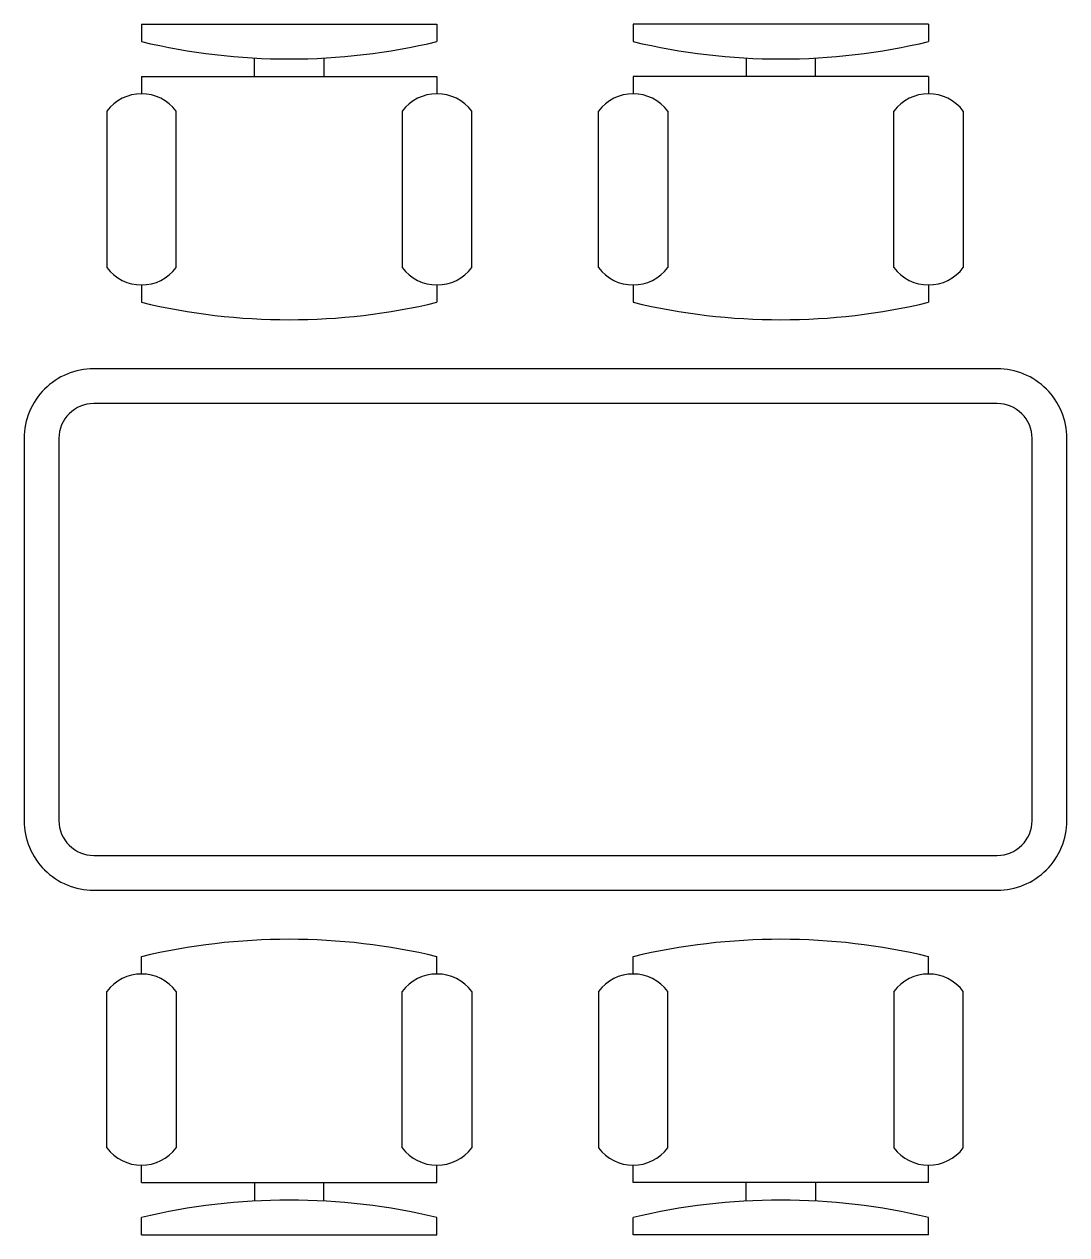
# Model space of a CAD drawing. Header units: inches. Extents: x 6.67 to 8.17, y 15.09 to 16.83.
import ezdxf

# ---------------------------------------------------------------- set-up
doc = ezdxf.new("R2010")
doc.units = ezdxf.units.IN
doc.header["$MEASUREMENT"] = 0

msp = doc.modelspace()

# ---------------------------------------------------------------- linework, layer by layer
at = {"linetype": 'Continuous'}
for p, q in [((6.8437, 16.8308), (6.8437, 16.8058)), ((6.8437, 16.8308), (7.2687, 16.8308)), ((7.2687, 16.8308), (7.2687, 16.8058)), ((7.551, 16.8308), (7.551, 16.8058)), ((7.976, 16.8308), (7.551, 16.8308)), ((7.976, 16.8308), (7.976, 16.8058)), ((7.0062, 16.7558), (7.0062, 16.7824)), ((7.1062, 16.7818), (7.1062, 16.7558)), ((7.7135, 16.7818), (7.7135, 16.7558)), ((7.8135, 16.7558), (7.8135, 16.7824)), ((6.8437, 16.7558), (6.8437, 16.7308)), ((6.8437, 16.7558), (7.2687, 16.7558)), ((7.2687, 16.7558), (7.2687, 16.7308)), ((7.551, 16.7558), (7.551, 16.7308)), ((7.976, 16.7558), (7.551, 16.7558)), ((7.976, 16.7558), (7.976, 16.7308)), ((6.7937, 16.7058), (6.7937, 16.4808)), ((6.8937, 16.4808), (6.8937, 16.7058)), ((7.2187, 16.7058), (7.2187, 16.4808)), ((7.3187, 16.4808), (7.3187, 16.7058)), ((7.501, 16.4808), (7.501, 16.7058)), ((7.601, 16.7058), (7.601, 16.4808)), ((7.926, 16.4808), (7.926, 16.7058)), ((8.026, 16.7058), (8.026, 16.4808)), ((6.8437, 16.4558), (6.8437, 16.4308)), ((7.2687, 16.4558), (7.2687, 16.4308)), ((7.551, 16.4558), (7.551, 16.4308)), ((7.976, 16.4558), (7.976, 16.4308)), ((6.8437, 15.4648), (6.8437, 15.4898)), ((7.2687, 15.4648), (7.2687, 15.4898)), ((7.551, 15.4648), (7.551, 15.4898)), ((7.976, 15.4648), (7.976, 15.4898)), ((6.7937, 15.2148), (6.7937, 15.4398)), ((6.8937, 15.4398), (6.8937, 15.2148)), ((7.2187, 15.2148), (7.2187, 15.4398)), ((7.3187, 15.4398), (7.3187, 15.2148)), ((7.501, 15.4398), (7.501, 15.2148)), ((7.601, 15.2148), (7.601, 15.4398)), ((7.926, 15.4398), (7.926, 15.2148)), ((8.026, 15.2148), (8.026, 15.4398)), ((6.8437, 15.1648), (6.8437, 15.1898)), ((7.2687, 15.1648), (7.2687, 15.1898)), ((7.551, 15.1648), (7.551, 15.1898)), ((7.976, 15.1648), (7.976, 15.1898)), ((6.8437, 15.1648), (7.2687, 15.1648)), ((7.0062, 15.1648), (7.0062, 15.1382)), ((7.1062, 15.1387), (7.1062, 15.1648)), ((7.976, 15.1648), (7.551, 15.1648)), ((7.7135, 15.1387), (7.7135, 15.1648)), ((7.8135, 15.1648), (7.8135, 15.1382)), ((6.8437, 15.0898), (6.8437, 15.1148)), ((7.2687, 15.0898), (7.2687, 15.1148)), ((7.551, 15.0898), (7.551, 15.1148)), ((7.976, 15.0898), (7.976, 15.1148)), ((6.8437, 15.0898), (7.2687, 15.0898)), ((7.976, 15.0898), (7.551, 15.0898))]:
    msp.add_line(p, q, dxfattribs=at)
for points in [[(6.7749, 15.5853), (8.0749, 15.5853, 0.414214), (8.1749, 15.6853), (8.1749, 16.2353, 0.414214), (8.0749, 16.3353), (6.7749, 16.3353, 0.414214), (6.6749, 16.2353), (6.6749, 15.6853, 0.414214)], [(6.7749, 15.6353), (8.0749, 15.6353, 0.414214), (8.1249, 15.6853), (8.1249, 16.2353, 0.414214), (8.0749, 16.2853), (6.7749, 16.2853, 0.414214), (6.7249, 16.2353), (6.7249, 15.6853, 0.414214)]]:
    msp.add_lwpolyline(points, format="xyb", close=True)
for centre, radius, start, end in [((7.0562, 17.6964), 0.9156, 256.5803, 283.4197), ((7.7635, 17.6964), 0.9156, 256.5803, 283.4197), ((6.8437, 16.6683), 0.0625, 36.8699, 143.1301), ((7.2687, 16.6683), 0.0625, 36.8699, 143.1301), ((7.551, 16.6683), 0.0625, 36.8699, 143.1301), ((7.976, 16.6683), 0.0625, 36.8699, 143.1301), ((6.8437, 16.5183), 0.0625, 216.8699, 323.1301), ((7.2687, 16.5183), 0.0625, 216.8699, 323.1301), ((7.551, 16.5183), 0.0625, 216.8699, 323.1301), ((7.976, 16.5183), 0.0625, 216.8699, 323.1301), ((7.0562, 17.3214), 0.9156, 256.5803, 283.4197), ((7.7635, 17.3214), 0.9156, 256.5803, 283.4197), ((7.0562, 14.5991), 0.9156, 76.5803, 103.4197), ((7.7635, 14.5991), 0.9156, 76.5803, 103.4197), ((6.8437, 15.4023), 0.0625, 36.8699, 143.1301), ((7.2687, 15.4023), 0.0625, 36.8699, 143.1301), ((7.551, 15.4023), 0.0625, 36.8699, 143.1301), ((7.976, 15.4023), 0.0625, 36.8699, 143.1301), ((6.8437, 15.2523), 0.0625, 216.8699, 323.1301), ((7.2687, 15.2523), 0.0625, 216.8699, 323.1301), ((7.551, 15.2523), 0.0625, 216.8699, 323.1301), ((7.976, 15.2523), 0.0625, 216.8699, 323.1301), ((7.0562, 14.2241), 0.9156, 76.5803, 103.4197), ((7.7635, 14.2241), 0.9156, 76.5803, 103.4197)]:
    msp.add_arc(centre, radius, start, end, dxfattribs=at)

doc.saveas('drawing.dxf')
